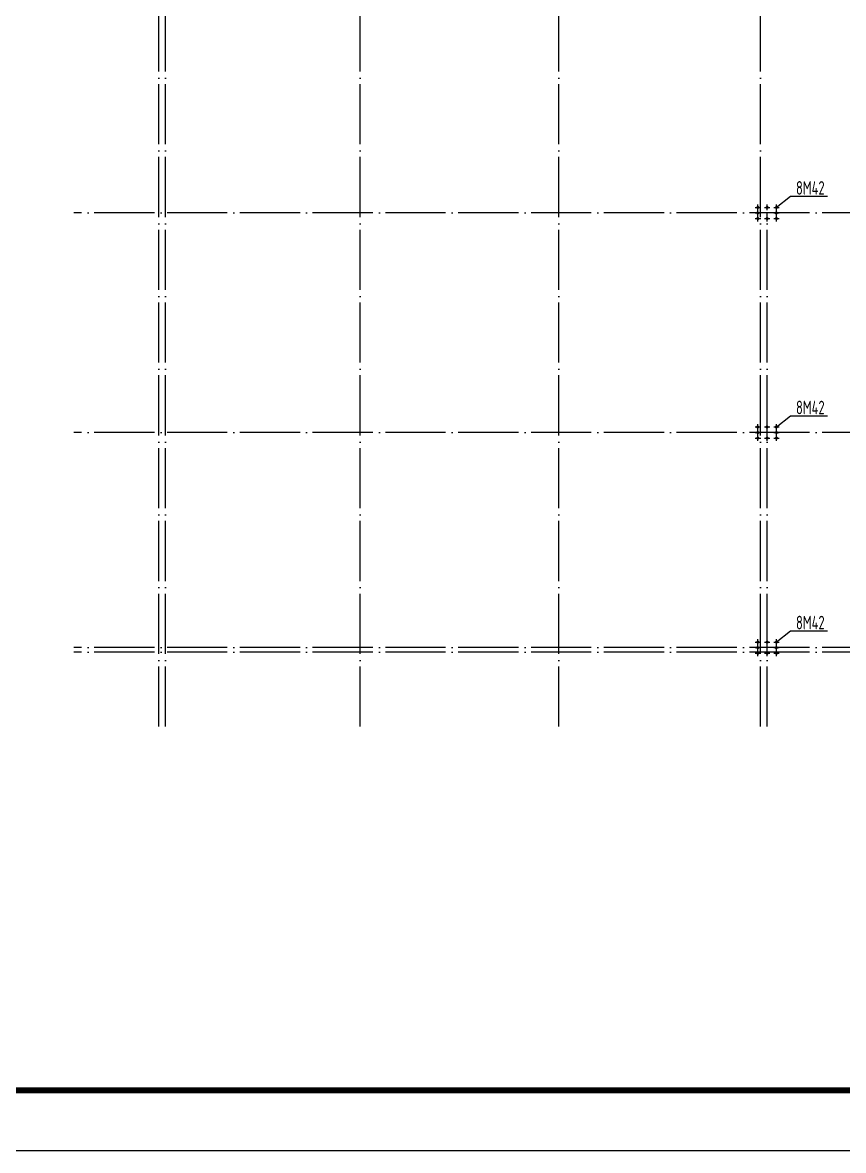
# Model space of a CAD drawing. Extents: x 69728788 to 150163257, y 20675998 to 43663798.
# Drawn here: x 75057096 to 75084385, y 21556288 to 21593783 of the extents above; entities that cross this region are included whole.
import ezdxf

# ---------------------------------------------------------------- set-up
doc = ezdxf.new("R2010")
doc.units = 0
doc.header["$LTSCALE"] = 1000
doc.header["$MEASUREMENT"] = 0
doc.linetypes.add('DOTE', pattern=[2.42, 2, -0.2, 0.02, -0.2])
for name, color, linetype in [('10', 7, 'CONTINUOUS'), ('DOTE', 251, 'DOTE'), ('PUB_TITLE', 4, 'CONTINUOUS'), ('WALL', 4, 'CONTINUOUS')]:
    doc.layers.add(name, color=color, linetype=linetype)
doc.styles.add('TSSD_Rein', font='atssdeng.shx', dxfattribs={"width": 0.7, "bigfont": 'atssdchn.shx'})

msp = doc.modelspace()

# ---------------------------------------------------------------- linework, layer by layer
at = {"layer": '10'}
for p, q in [((75081455, 21587637.9), (75081551, 21587637.9)), ((75081455, 21587637.9), (75081551, 21587637.9)), ((75081455, 21587637.9), (75081551, 21587637.9)), ((75081455, 21587637.9), (75081551, 21587637.9)), ((75081455, 21587452.9), (75081551, 21587452.9)), ((75081455, 21587452.9), (75081551, 21587452.9)), ((75081455, 21587452.9), (75081551, 21587452.9)), ((75081455, 21587452.9), (75081551, 21587452.9)), ((75081537.4, 21587542.8), (75081537.4, 21587732.9)), ((75081537.4, 21587542.8), (75081537.4, 21587732.9)), ((75081537.4, 21587542.8), (75081537.4, 21587732.9)), ((75081537.4, 21587542.8), (75081537.4, 21587732.9)), ((75081537.4, 21587637.9), (75081633.4, 21587637.9)), ((75081537.4, 21587637.9), (75081633.4, 21587637.9)), ((75081537.4, 21587637.9), (75081633.4, 21587637.9)), ((75081537.4, 21587637.9), (75081633.4, 21587637.9)), ((75081537.4, 21587357.8), (75081537.4, 21587547.9)), ((75081537.4, 21587357.8), (75081537.4, 21587547.9)), ((75081537.4, 21587357.8), (75081537.4, 21587547.9)), ((75081537.4, 21587357.8), (75081537.4, 21587547.9)), ((75081537.4, 21587452.9), (75081633.4, 21587452.9)), ((75081537.4, 21587452.9), (75081633.4, 21587452.9)), ((75081537.4, 21587452.9), (75081633.4, 21587452.9)), ((75081537.4, 21587452.9), (75081633.4, 21587452.9)), ((75081765, 21587637.9), (75081861, 21587637.9)), ((75081765, 21587637.9), (75081861, 21587637.9)), ((75081765, 21587637.9), (75081861, 21587637.9)), ((75081765, 21587637.9), (75081861, 21587637.9)), ((75081847.4, 21587542.8), (75081847.4, 21587732.9)), ((75081847.4, 21587542.8), (75081847.4, 21587732.9)), ((75081847.4, 21587542.8), (75081847.4, 21587732.9)), ((75081847.4, 21587542.8), (75081847.4, 21587732.9)), ((75081847.4, 21587637.9), (75081943.4, 21587637.9)), ((75081847.4, 21587637.9), (75081943.4, 21587637.9)), ((75081847.4, 21587637.9), (75081943.4, 21587637.9)), ((75081847.4, 21587637.9), (75081943.4, 21587637.9)), ((75082075, 21587637.9), (75082171, 21587637.9)), ((75082075, 21587637.9), (75082171, 21587637.9)), ((75082075, 21587637.9), (75082171, 21587637.9)), ((75082075, 21587637.9), (75082171, 21587637.9)), ((75082075, 21587452.9), (75082171, 21587452.9)), ((75082075, 21587452.9), (75082171, 21587452.9)), ((75082075, 21587452.9), (75082171, 21587452.9)), ((75082075, 21587452.9), (75082171, 21587452.9)), ((75082157.4, 21587542.8), (75082157.4, 21587732.9)), ((75082157.4, 21587542.8), (75082157.4, 21587732.9)), ((75082157.4, 21587542.8), (75082157.4, 21587732.9)), ((75082157.4, 21587542.8), (75082157.4, 21587732.9)), ((75082157.4, 21587637.9), (75082253.4, 21587637.9)), ((75082157.4, 21587637.9), (75082253.4, 21587637.9)), ((75082157.4, 21587637.9), (75082253.4, 21587637.9)), ((75082157.4, 21587637.9), (75082253.4, 21587637.9)), ((75082157.4, 21587357.8), (75082157.4, 21587547.9)), ((75082157.4, 21587357.8), (75082157.4, 21587547.9)), ((75082157.4, 21587357.8), (75082157.4, 21587547.9)), ((75082157.4, 21587357.8), (75082157.4, 21587547.9)), ((75082157.4, 21587452.9), (75082253.4, 21587452.9)), ((75082157.4, 21587452.9), (75082253.4, 21587452.9)), ((75082157.4, 21587452.9), (75082253.4, 21587452.9)), ((75082157.4, 21587452.9), (75082253.4, 21587452.9)), ((75081455, 21587267.9), (75081551, 21587267.9)), ((75081455, 21587267.9), (75081551, 21587267.9)), ((75081455, 21587267.9), (75081551, 21587267.9)), ((75081455, 21587267.9), (75081551, 21587267.9)), ((75081537.4, 21587172.8), (75081537.4, 21587362.9)), ((75081537.4, 21587172.8), (75081537.4, 21587362.9)), ((75081537.4, 21587172.8), (75081537.4, 21587362.9)), ((75081537.4, 21587172.8), (75081537.4, 21587362.9)), ((75081537.4, 21587267.9), (75081633.4, 21587267.9)), ((75081537.4, 21587267.9), (75081633.4, 21587267.9)), ((75081537.4, 21587267.9), (75081633.4, 21587267.9)), ((75081537.4, 21587267.9), (75081633.4, 21587267.9)), ((75081765, 21587267.9), (75081861, 21587267.9)), ((75081765, 21587267.9), (75081861, 21587267.9)), ((75081765, 21587267.9), (75081861, 21587267.9)), ((75081765, 21587267.9), (75081861, 21587267.9)), ((75081847.4, 21587172.8), (75081847.4, 21587362.9)), ((75081847.4, 21587172.8), (75081847.4, 21587362.9)), ((75081847.4, 21587172.8), (75081847.4, 21587362.9)), ((75081847.4, 21587172.8), (75081847.4, 21587362.9)), ((75081847.4, 21587267.9), (75081943.4, 21587267.9)), ((75081847.4, 21587267.9), (75081943.4, 21587267.9)), ((75081847.4, 21587267.9), (75081943.4, 21587267.9)), ((75081847.4, 21587267.9), (75081943.4, 21587267.9)), ((75082075, 21587267.9), (75082171, 21587267.9)), ((75082075, 21587267.9), (75082171, 21587267.9)), ((75082075, 21587267.9), (75082171, 21587267.9)), ((75082075, 21587267.9), (75082171, 21587267.9)), ((75082157.4, 21587187.8), (75082157.4, 21587377.9)), ((75082157.4, 21587187.8), (75082157.4, 21587377.9)), ((75082157.4, 21587187.8), (75082157.4, 21587377.9)), ((75082157.4, 21587172.8), (75082157.4, 21587362.9)), ((75082157.4, 21587267.9), (75082253.4, 21587267.9)), ((75082157.4, 21587267.9), (75082253.4, 21587267.9)), ((75082157.4, 21587267.9), (75082253.4, 21587267.9)), ((75082157.4, 21587267.9), (75082253.4, 21587267.9)), ((75081455, 21580337.9), (75081551, 21580337.9)), ((75081455, 21580337.9), (75081551, 21580337.9)), ((75081455, 21580337.9), (75081551, 21580337.9)), ((75081455, 21580337.9), (75081551, 21580337.9)), ((75081537.4, 21580242.8), (75081537.4, 21580432.9)), ((75081537.4, 21580242.8), (75081537.4, 21580432.9)), ((75081537.4, 21580242.8), (75081537.4, 21580432.9)), ((75081537.4, 21580242.8), (75081537.4, 21580432.9)), ((75081537.4, 21580337.9), (75081633.4, 21580337.9)), ((75081537.4, 21580337.9), (75081633.4, 21580337.9)), ((75081537.4, 21580337.9), (75081633.4, 21580337.9)), ((75081537.4, 21580337.9), (75081633.4, 21580337.9)), ((75081765, 21580337.9), (75081861, 21580337.9)), ((75081765, 21580337.9), (75081861, 21580337.9)), ((75081765, 21580337.9), (75081861, 21580337.9)), ((75081765, 21580337.9), (75081861, 21580337.9)), ((75081847.4, 21580242.8), (75081847.4, 21580432.9)), ((75081847.4, 21580242.8), (75081847.4, 21580432.9)), ((75081847.4, 21580242.8), (75081847.4, 21580432.9)), ((75081847.4, 21580242.8), (75081847.4, 21580432.9)), ((75081847.4, 21580337.9), (75081943.4, 21580337.9)), ((75081847.4, 21580337.9), (75081943.4, 21580337.9)), ((75081847.4, 21580337.9), (75081943.4, 21580337.9)), ((75081847.4, 21580337.9), (75081943.4, 21580337.9)), ((75082075, 21580337.9), (75082171, 21580337.9)), ((75082075, 21580337.9), (75082171, 21580337.9)), ((75082075, 21580337.9), (75082171, 21580337.9)), ((75082075, 21580337.9), (75082171, 21580337.9)), ((75082157.4, 21580242.8), (75082157.4, 21580432.9)), ((75082157.4, 21580242.8), (75082157.4, 21580432.9)), ((75082157.4, 21580242.8), (75082157.4, 21580432.9)), ((75082157.4, 21580242.8), (75082157.4, 21580432.9)), ((75082157.4, 21580337.9), (75082253.4, 21580337.9)), ((75082157.4, 21580337.9), (75082253.4, 21580337.9)), ((75082157.4, 21580337.9), (75082253.4, 21580337.9)), ((75082157.4, 21580337.9), (75082253.4, 21580337.9)), ((75081455, 21580152.9), (75081551, 21580152.9)), ((75081455, 21580152.9), (75081551, 21580152.9)), ((75081455, 21580152.9), (75081551, 21580152.9)), ((75081455, 21580152.9), (75081551, 21580152.9)), ((75081455, 21579967.9), (75081551, 21579967.9)), ((75081455, 21579967.9), (75081551, 21579967.9)), ((75081455, 21579967.9), (75081551, 21579967.9)), ((75081455, 21579967.9), (75081551, 21579967.9)), ((75081537.4, 21580057.8), (75081537.4, 21580247.9)), ((75081537.4, 21580057.8), (75081537.4, 21580247.9)), ((75081537.4, 21580057.8), (75081537.4, 21580247.9)), ((75081537.4, 21580057.8), (75081537.4, 21580247.9)), ((75081537.4, 21580152.9), (75081633.4, 21580152.9)), ((75081537.4, 21580152.9), (75081633.4, 21580152.9)), ((75081537.4, 21580152.9), (75081633.4, 21580152.9)), ((75081537.4, 21580152.9), (75081633.4, 21580152.9)), ((75081537.4, 21579872.8), (75081537.4, 21580062.9)), ((75081537.4, 21579872.8), (75081537.4, 21580062.9)), ((75081537.4, 21579872.8), (75081537.4, 21580062.9)), ((75081537.4, 21579872.8), (75081537.4, 21580062.9)), ((75081537.4, 21579967.9), (75081633.4, 21579967.9)), ((75081537.4, 21579967.9), (75081633.4, 21579967.9)), ((75081537.4, 21579967.9), (75081633.4, 21579967.9)), ((75081537.4, 21579967.9), (75081633.4, 21579967.9)), ((75081765, 21579967.9), (75081861, 21579967.9)), ((75081765, 21579967.9), (75081861, 21579967.9)), ((75081765, 21579967.9), (75081861, 21579967.9)), ((75081765, 21579967.9), (75081861, 21579967.9)), ((75081847.4, 21579872.8), (75081847.4, 21580062.9)), ((75081847.4, 21579872.8), (75081847.4, 21580062.9)), ((75081847.4, 21579872.8), (75081847.4, 21580062.9)), ((75081847.4, 21579872.8), (75081847.4, 21580062.9)), ((75081847.4, 21579967.9), (75081943.4, 21579967.9)), ((75081847.4, 21579967.9), (75081943.4, 21579967.9)), ((75081847.4, 21579967.9), (75081943.4, 21579967.9)), ((75081847.4, 21579967.9), (75081943.4, 21579967.9)), ((75082075, 21580152.9), (75082171, 21580152.9)), ((75082075, 21580152.9), (75082171, 21580152.9)), ((75082075, 21580152.9), (75082171, 21580152.9)), ((75082075, 21580152.9), (75082171, 21580152.9)), ((75082075, 21579967.9), (75082171, 21579967.9)), ((75082075, 21579967.9), (75082171, 21579967.9)), ((75082075, 21579967.9), (75082171, 21579967.9)), ((75082075, 21579967.9), (75082171, 21579967.9)), ((75082157.4, 21580057.8), (75082157.4, 21580247.9)), ((75082157.4, 21580057.8), (75082157.4, 21580247.9)), ((75082157.4, 21580057.8), (75082157.4, 21580247.9)), ((75082157.4, 21580057.8), (75082157.4, 21580247.9)), ((75082157.4, 21580152.9), (75082253.4, 21580152.9)), ((75082157.4, 21580152.9), (75082253.4, 21580152.9)), ((75082157.4, 21580152.9), (75082253.4, 21580152.9)), ((75082157.4, 21580152.9), (75082253.4, 21580152.9)), ((75082157.4, 21579887.8), (75082157.4, 21580077.9)), ((75082157.4, 21579887.8), (75082157.4, 21580077.9)), ((75082157.4, 21579887.8), (75082157.4, 21580077.9)), ((75082157.4, 21579872.8), (75082157.4, 21580062.9)), ((75082157.4, 21579967.9), (75082253.4, 21579967.9)), ((75082157.4, 21579967.9), (75082253.4, 21579967.9)), ((75082157.4, 21579967.9), (75082253.4, 21579967.9)), ((75082157.4, 21579967.9), (75082253.4, 21579967.9)), ((75081455, 21573187.9), (75081551, 21573187.9)), ((75081455, 21573187.9), (75081551, 21573187.9)), ((75081455, 21573187.9), (75081551, 21573187.9)), ((75081455, 21573187.9), (75081551, 21573187.9)), ((75081537.4, 21573092.8), (75081537.4, 21573282.9)), ((75081537.4, 21573092.8), (75081537.4, 21573282.9)), ((75081537.4, 21573092.8), (75081537.4, 21573282.9)), ((75081537.4, 21573092.8), (75081537.4, 21573282.9)), ((75081537.4, 21573187.9), (75081633.4, 21573187.9)), ((75081537.4, 21573187.9), (75081633.4, 21573187.9)), ((75081537.4, 21573187.9), (75081633.4, 21573187.9)), ((75081537.4, 21573187.9), (75081633.4, 21573187.9)), ((75081765, 21573187.9), (75081861, 21573187.9)), ((75081765, 21573187.9), (75081861, 21573187.9)), ((75081765, 21573187.9), (75081861, 21573187.9)), ((75081765, 21573187.9), (75081861, 21573187.9)), ((75081847.4, 21573092.8), (75081847.4, 21573282.9)), ((75081847.4, 21573092.8), (75081847.4, 21573282.9)), ((75081847.4, 21573092.8), (75081847.4, 21573282.9)), ((75081847.4, 21573092.8), (75081847.4, 21573282.9)), ((75081847.4, 21573187.9), (75081943.4, 21573187.9)), ((75081847.4, 21573187.9), (75081943.4, 21573187.9)), ((75081847.4, 21573187.9), (75081943.4, 21573187.9)), ((75081847.4, 21573187.9), (75081943.4, 21573187.9)), ((75082075, 21573187.9), (75082171, 21573187.9)), ((75082075, 21573187.9), (75082171, 21573187.9)), ((75082075, 21573187.9), (75082171, 21573187.9)), ((75082075, 21573187.9), (75082171, 21573187.9)), ((75082157.4, 21573092.8), (75082157.4, 21573282.9)), ((75082157.4, 21573092.8), (75082157.4, 21573282.9)), ((75082157.4, 21573092.8), (75082157.4, 21573282.9)), ((75082157.4, 21573092.8), (75082157.4, 21573282.9)), ((75082157.4, 21573187.9), (75082253.4, 21573187.9)), ((75082157.4, 21573187.9), (75082253.4, 21573187.9)), ((75082157.4, 21573187.9), (75082253.4, 21573187.9)), ((75082157.4, 21573187.9), (75082253.4, 21573187.9)), ((75081455, 21573002.9), (75081551, 21573002.9)), ((75081455, 21573002.9), (75081551, 21573002.9)), ((75081455, 21573002.9), (75081551, 21573002.9)), ((75081455, 21573002.9), (75081551, 21573002.9)), ((75081455, 21572817.9), (75081551, 21572817.9)), ((75081455, 21572817.9), (75081551, 21572817.9)), ((75081455, 21572817.9), (75081551, 21572817.9)), ((75081455, 21572817.9), (75081551, 21572817.9)), ((75081537.4, 21572907.8), (75081537.4, 21573097.9)), ((75081537.4, 21572907.8), (75081537.4, 21573097.9)), ((75081537.4, 21572907.8), (75081537.4, 21573097.9)), ((75081537.4, 21572907.8), (75081537.4, 21573097.9)), ((75081537.4, 21573002.9), (75081633.4, 21573002.9)), ((75081537.4, 21573002.9), (75081633.4, 21573002.9)), ((75081537.4, 21573002.9), (75081633.4, 21573002.9)), ((75081537.4, 21573002.9), (75081633.4, 21573002.9)), ((75081537.4, 21572722.8), (75081537.4, 21572912.9)), ((75081537.4, 21572722.8), (75081537.4, 21572912.9)), ((75081537.4, 21572722.8), (75081537.4, 21572912.9)), ((75081537.4, 21572722.8), (75081537.4, 21572912.9)), ((75081537.4, 21572817.9), (75081633.4, 21572817.9)), ((75081537.4, 21572817.9), (75081633.4, 21572817.9)), ((75081537.4, 21572817.9), (75081633.4, 21572817.9)), ((75081537.4, 21572817.9), (75081633.4, 21572817.9)), ((75081765, 21572817.9), (75081861, 21572817.9)), ((75081765, 21572817.9), (75081861, 21572817.9)), ((75081765, 21572817.9), (75081861, 21572817.9)), ((75081765, 21572817.9), (75081861, 21572817.9)), ((75081847.4, 21572722.8), (75081847.4, 21572912.9)), ((75081847.4, 21572722.8), (75081847.4, 21572912.9)), ((75081847.4, 21572722.8), (75081847.4, 21572912.9)), ((75081847.4, 21572722.8), (75081847.4, 21572912.9)), ((75081847.4, 21572817.9), (75081943.4, 21572817.9)), ((75081847.4, 21572817.9), (75081943.4, 21572817.9)), ((75081847.4, 21572817.9), (75081943.4, 21572817.9)), ((75081847.4, 21572817.9), (75081943.4, 21572817.9)), ((75082075, 21573002.9), (75082171, 21573002.9)), ((75082075, 21573002.9), (75082171, 21573002.9)), ((75082075, 21573002.9), (75082171, 21573002.9)), ((75082075, 21573002.9), (75082171, 21573002.9)), ((75082075, 21572817.9), (75082171, 21572817.9)), ((75082075, 21572817.9), (75082171, 21572817.9)), ((75082075, 21572817.9), (75082171, 21572817.9)), ((75082075, 21572817.9), (75082171, 21572817.9)), ((75082157.4, 21572907.8), (75082157.4, 21573097.9)), ((75082157.4, 21572907.8), (75082157.4, 21573097.9)), ((75082157.4, 21572907.8), (75082157.4, 21573097.9)), ((75082157.4, 21572907.8), (75082157.4, 21573097.9)), ((75082157.4, 21573002.9), (75082253.4, 21573002.9)), ((75082157.4, 21573002.9), (75082253.4, 21573002.9)), ((75082157.4, 21573002.9), (75082253.4, 21573002.9)), ((75082157.4, 21573002.9), (75082253.4, 21573002.9)), ((75082157.4, 21572737.8), (75082157.4, 21572927.9)), ((75082157.4, 21572737.8), (75082157.4, 21572927.9)), ((75082157.4, 21572737.8), (75082157.4, 21572927.9)), ((75082157.4, 21572722.8), (75082157.4, 21572912.9)), ((75082157.4, 21572817.9), (75082253.4, 21572817.9)), ((75082157.4, 21572817.9), (75082253.4, 21572817.9)), ((75082157.4, 21572817.9), (75082253.4, 21572817.9)), ((75082157.4, 21572817.9), (75082253.4, 21572817.9))]:
    msp.add_line(p, q, dxfattribs=at)
at = {"layer": '10', "const_width": 51.2}
for points in [[(75081537.4, 21587663.5, -1), (75081537.4, 21587612.3, -1), (75081537.4, 21587663.5)], [(75081537.4, 21587663.5, -1), (75081537.4, 21587612.3, -1), (75081537.4, 21587663.5)], [(75081537.4, 21587663.5, -1), (75081537.4, 21587612.3, -1), (75081537.4, 21587663.5)], [(75081537.4, 21587663.5, -1), (75081537.4, 21587612.3, -1), (75081537.4, 21587663.5)], [(75081537.4, 21587478.5, -1), (75081537.4, 21587427.3, -1), (75081537.4, 21587478.5)], [(75081537.4, 21587478.5, -1), (75081537.4, 21587427.3, -1), (75081537.4, 21587478.5)], [(75081537.4, 21587478.5, -1), (75081537.4, 21587427.3, -1), (75081537.4, 21587478.5)], [(75081537.4, 21587478.5, -1), (75081537.4, 21587427.3, -1), (75081537.4, 21587478.5)], [(75081847.4, 21587663.5, -1), (75081847.4, 21587612.3, -1), (75081847.4, 21587663.5)], [(75081847.4, 21587663.5, -1), (75081847.4, 21587612.3, -1), (75081847.4, 21587663.5)], [(75081847.4, 21587663.5, -1), (75081847.4, 21587612.3, -1), (75081847.4, 21587663.5)], [(75081847.4, 21587663.5, -1), (75081847.4, 21587612.3, -1), (75081847.4, 21587663.5)], [(75082157.4, 21587663.5, -1), (75082157.4, 21587612.3, -1), (75082157.4, 21587663.5)], [(75082157.4, 21587663.5, -1), (75082157.4, 21587612.3, -1), (75082157.4, 21587663.5)], [(75082157.4, 21587663.5, -1), (75082157.4, 21587612.3, -1), (75082157.4, 21587663.5)], [(75082157.4, 21587663.5, -1), (75082157.4, 21587612.3, -1), (75082157.4, 21587663.5)], [(75082157.4, 21587478.5, -1), (75082157.4, 21587427.3, -1), (75082157.4, 21587478.5)], [(75082157.4, 21587478.5, -1), (75082157.4, 21587427.3, -1), (75082157.4, 21587478.5)], [(75082157.4, 21587478.5, -1), (75082157.4, 21587427.3, -1), (75082157.4, 21587478.5)], [(75082157.4, 21587478.5, -1), (75082157.4, 21587427.3, -1), (75082157.4, 21587478.5)], [(75081537.4, 21587293.5, -1), (75081537.4, 21587242.3, -1), (75081537.4, 21587293.5)], [(75081537.4, 21587293.5, -1), (75081537.4, 21587242.3, -1), (75081537.4, 21587293.5)], [(75081537.4, 21587293.5, -1), (75081537.4, 21587242.3, -1), (75081537.4, 21587293.5)], [(75081537.4, 21587293.5, -1), (75081537.4, 21587242.3, -1), (75081537.4, 21587293.5)], [(75081847.4, 21587293.5, -1), (75081847.4, 21587242.3, -1), (75081847.4, 21587293.5)], [(75081847.4, 21587293.5, -1), (75081847.4, 21587242.3, -1), (75081847.4, 21587293.5)], [(75081847.4, 21587293.5, -1), (75081847.4, 21587242.3, -1), (75081847.4, 21587293.5)], [(75081847.4, 21587293.5, -1), (75081847.4, 21587242.3, -1), (75081847.4, 21587293.5)], [(75082157.4, 21587293.5, -1), (75082157.4, 21587242.3, -1), (75082157.4, 21587293.5)], [(75082157.4, 21587293.5, -1), (75082157.4, 21587242.3, -1), (75082157.4, 21587293.5)], [(75082157.4, 21587293.5, -1), (75082157.4, 21587242.3, -1), (75082157.4, 21587293.5)], [(75082157.4, 21587293.5, -1), (75082157.4, 21587242.3, -1), (75082157.4, 21587293.5)], [(75081537.4, 21580363.5, -1), (75081537.4, 21580312.3, -1), (75081537.4, 21580363.5)], [(75081537.4, 21580363.5, -1), (75081537.4, 21580312.3, -1), (75081537.4, 21580363.5)], [(75081537.4, 21580363.5, -1), (75081537.4, 21580312.3, -1), (75081537.4, 21580363.5)], [(75081537.4, 21580363.5, -1), (75081537.4, 21580312.3, -1), (75081537.4, 21580363.5)], [(75081847.4, 21580363.5, -1), (75081847.4, 21580312.3, -1), (75081847.4, 21580363.5)], [(75081847.4, 21580363.5, -1), (75081847.4, 21580312.3, -1), (75081847.4, 21580363.5)], [(75081847.4, 21580363.5, -1), (75081847.4, 21580312.3, -1), (75081847.4, 21580363.5)], [(75081847.4, 21580363.5, -1), (75081847.4, 21580312.3, -1), (75081847.4, 21580363.5)], [(75082157.4, 21580363.5, -1), (75082157.4, 21580312.3, -1), (75082157.4, 21580363.5)], [(75082157.4, 21580363.5, -1), (75082157.4, 21580312.3, -1), (75082157.4, 21580363.5)], [(75082157.4, 21580363.5, -1), (75082157.4, 21580312.3, -1), (75082157.4, 21580363.5)], [(75082157.4, 21580363.5, -1), (75082157.4, 21580312.3, -1), (75082157.4, 21580363.5)], [(75081537.4, 21580178.5, -1), (75081537.4, 21580127.3, -1), (75081537.4, 21580178.5)], [(75081537.4, 21580178.5, -1), (75081537.4, 21580127.3, -1), (75081537.4, 21580178.5)], [(75081537.4, 21580178.5, -1), (75081537.4, 21580127.3, -1), (75081537.4, 21580178.5)], [(75081537.4, 21580178.5, -1), (75081537.4, 21580127.3, -1), (75081537.4, 21580178.5)], [(75081537.4, 21579993.5, -1), (75081537.4, 21579942.3, -1), (75081537.4, 21579993.5)], [(75081537.4, 21579993.5, -1), (75081537.4, 21579942.3, -1), (75081537.4, 21579993.5)], [(75081537.4, 21579993.5, -1), (75081537.4, 21579942.3, -1), (75081537.4, 21579993.5)], [(75081537.4, 21579993.5, -1), (75081537.4, 21579942.3, -1), (75081537.4, 21579993.5)], [(75081847.4, 21579993.5, -1), (75081847.4, 21579942.3, -1), (75081847.4, 21579993.5)], [(75081847.4, 21579993.5, -1), (75081847.4, 21579942.3, -1), (75081847.4, 21579993.5)], [(75081847.4, 21579993.5, -1), (75081847.4, 21579942.3, -1), (75081847.4, 21579993.5)], [(75081847.4, 21579993.5, -1), (75081847.4, 21579942.3, -1), (75081847.4, 21579993.5)], [(75082157.4, 21580178.5, -1), (75082157.4, 21580127.3, -1), (75082157.4, 21580178.5)], [(75082157.4, 21580178.5, -1), (75082157.4, 21580127.3, -1), (75082157.4, 21580178.5)], [(75082157.4, 21580178.5, -1), (75082157.4, 21580127.3, -1), (75082157.4, 21580178.5)], [(75082157.4, 21580178.5, -1), (75082157.4, 21580127.3, -1), (75082157.4, 21580178.5)], [(75082157.4, 21579993.5, -1), (75082157.4, 21579942.3, -1), (75082157.4, 21579993.5)], [(75082157.4, 21579993.5, -1), (75082157.4, 21579942.3, -1), (75082157.4, 21579993.5)], [(75082157.4, 21579993.5, -1), (75082157.4, 21579942.3, -1), (75082157.4, 21579993.5)], [(75082157.4, 21579993.5, -1), (75082157.4, 21579942.3, -1), (75082157.4, 21579993.5)], [(75081537.4, 21573213.5, -1), (75081537.4, 21573162.3, -1), (75081537.4, 21573213.5)], [(75081537.4, 21573213.5, -1), (75081537.4, 21573162.3, -1), (75081537.4, 21573213.5)], [(75081537.4, 21573213.5, -1), (75081537.4, 21573162.3, -1), (75081537.4, 21573213.5)], [(75081537.4, 21573213.5, -1), (75081537.4, 21573162.3, -1), (75081537.4, 21573213.5)], [(75081847.4, 21573213.5, -1), (75081847.4, 21573162.3, -1), (75081847.4, 21573213.5)], [(75081847.4, 21573213.5, -1), (75081847.4, 21573162.3, -1), (75081847.4, 21573213.5)], [(75081847.4, 21573213.5, -1), (75081847.4, 21573162.3, -1), (75081847.4, 21573213.5)], [(75081847.4, 21573213.5, -1), (75081847.4, 21573162.3, -1), (75081847.4, 21573213.5)], [(75082157.4, 21573213.5, -1), (75082157.4, 21573162.3, -1), (75082157.4, 21573213.5)], [(75082157.4, 21573213.5, -1), (75082157.4, 21573162.3, -1), (75082157.4, 21573213.5)], [(75082157.4, 21573213.5, -1), (75082157.4, 21573162.3, -1), (75082157.4, 21573213.5)], [(75082157.4, 21573213.5, -1), (75082157.4, 21573162.3, -1), (75082157.4, 21573213.5)], [(75081537.4, 21573028.5, -1), (75081537.4, 21572977.3, -1), (75081537.4, 21573028.5)], [(75081537.4, 21573028.5, -1), (75081537.4, 21572977.3, -1), (75081537.4, 21573028.5)], [(75081537.4, 21573028.5, -1), (75081537.4, 21572977.3, -1), (75081537.4, 21573028.5)], [(75081537.4, 21573028.5, -1), (75081537.4, 21572977.3, -1), (75081537.4, 21573028.5)], [(75081537.4, 21572843.5, -1), (75081537.4, 21572792.3, -1), (75081537.4, 21572843.5)], [(75081537.4, 21572843.5, -1), (75081537.4, 21572792.3, -1), (75081537.4, 21572843.5)], [(75081537.4, 21572843.5, -1), (75081537.4, 21572792.3, -1), (75081537.4, 21572843.5)], [(75081537.4, 21572843.5, -1), (75081537.4, 21572792.3, -1), (75081537.4, 21572843.5)], [(75081847.4, 21572843.5, -1), (75081847.4, 21572792.3, -1), (75081847.4, 21572843.5)], [(75081847.4, 21572843.5, -1), (75081847.4, 21572792.3, -1), (75081847.4, 21572843.5)], [(75081847.4, 21572843.5, -1), (75081847.4, 21572792.3, -1), (75081847.4, 21572843.5)], [(75081847.4, 21572843.5, -1), (75081847.4, 21572792.3, -1), (75081847.4, 21572843.5)], [(75082157.4, 21573028.5, -1), (75082157.4, 21572977.3, -1), (75082157.4, 21573028.5)], [(75082157.4, 21573028.5, -1), (75082157.4, 21572977.3, -1), (75082157.4, 21573028.5)], [(75082157.4, 21573028.5, -1), (75082157.4, 21572977.3, -1), (75082157.4, 21573028.5)], [(75082157.4, 21573028.5, -1), (75082157.4, 21572977.3, -1), (75082157.4, 21573028.5)], [(75082157.4, 21572843.5, -1), (75082157.4, 21572792.3, -1), (75082157.4, 21572843.5)], [(75082157.4, 21572843.5, -1), (75082157.4, 21572792.3, -1), (75082157.4, 21572843.5)], [(75082157.4, 21572843.5, -1), (75082157.4, 21572792.3, -1), (75082157.4, 21572843.5)], [(75082157.4, 21572843.5, -1), (75082157.4, 21572792.3, -1), (75082157.4, 21572843.5)]]:
    msp.add_lwpolyline(points, format="xyb", close=True, dxfattribs=at)
at = {"layer": 'DOTE', "color": 25, "linetype": 'DOTE'}
for p, q in [((75061622.4, 21570376.8), (75061622.4, 21626198.7)), ((75061847.4, 21570376.8), (75061847.4, 21626198.7)), ((75068322.4, 21570376.8), (75068322.4, 21626198.7)), ((75074922.4, 21570376.8), (75074922.4, 21626198.7)), ((75081622.4, 21570376.8), (75081622.4, 21626198.7)), ((75105039.8, 21587452.9), (75058794.8, 21587452.9)), ((75081847.4, 21570376.8), (75081847.4, 21587452.9)), ((75105039.8, 21580152.9), (75058794.8, 21580152.9)), ((75105039.8, 21573002.9), (75058794.8, 21573002.9)), ((75105039.8, 21572852.9), (75058794.8, 21572852.9))]:
    msp.add_line(p, q, dxfattribs=at)
at = {"layer": 'PUB_TITLE'}
msp.add_lwpolyline([(75043830.5, 21556287.7), (75162630.5, 21556287.7), (75162630.5, 21640287.7), (75043830.5, 21640287.7)], close=True, dxfattribs=at)
at = {"layer": 'PUB_TITLE', "const_width": 200}
msp.add_lwpolyline([(75048830.5, 21558287.7), (75160630.5, 21558287.7), (75160630.5, 21638287.7), (75048830.5, 21638287.7)], close=True, dxfattribs=at)
at = {"layer": 'WALL'}
for points in [[(75082152.1, 21587633.7), (75082625.2, 21588008.8), (75083857.5, 21588008.8)], [(75082152.1, 21580333.7), (75082625.2, 21580708.8), (75083857.5, 21580708.8)], [(75082152.1, 21573183.7), (75082625.2, 21573558.8), (75083857.5, 21573558.8)]]:
    msp.add_lwpolyline(points, dxfattribs=at)

# ---------------------------------------------------------------- texts
at = {"layer": 'WALL', "style": 'TSSD_Rein', "width": 0.7}
for p in [(75082808.1, 21588061.3), (75082808.1, 21580761.3), (75082808.1, 21573611.3)]:
    msp.add_text('8M42', height=450, dxfattribs=at).set_placement(p)

doc.saveas('drawing.dxf')
